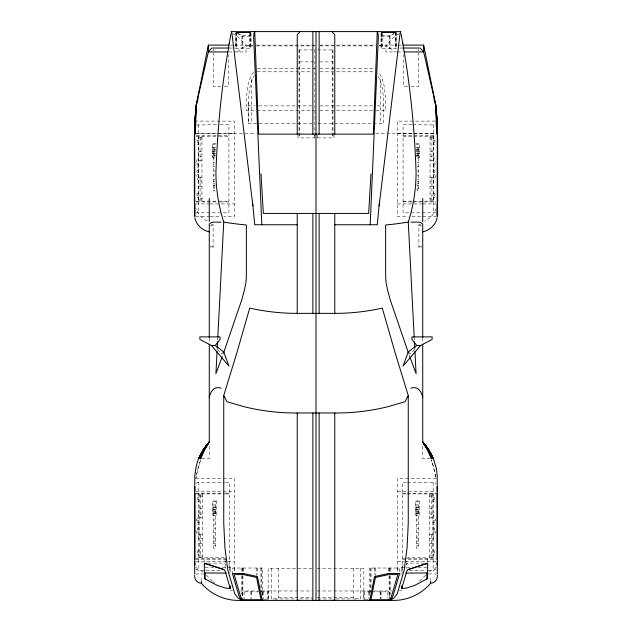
<?xml version="1.0" encoding="UTF-8"?>
<svg xmlns="http://www.w3.org/2000/svg" width="632" height="632" viewBox="0 0 632 632"><rect width="100%" height="100%" fill="white"/><g stroke="black" fill="none" stroke-linecap="round" stroke-linejoin="round"><path stroke-width="0.47" stroke-dasharray="3.16 2.37" d="M312.034 123.603L248.202 123.603C249.253 108.293 246.109 89.444 254.301 75.595M217.661 339.937L217.756 338.065M401.739 567.504L402.063 573.113L401.739 567.504L403.611 564.186M230.261 567.504L229.937 573.113L230.261 567.504L228.389 564.186M436.167 530.667L432.896 538.812M196.094 520.879L199.104 513.8M195.936 162.266L198.63 156.246M436.064 175.246L433.37 181.266M200.676 459.875L197.619 469.789L195.888 478.266A99.682 99.682 0 0 1 201.26 458.239M436.056 208.434C434.192 213.932 430.123 218.759 424.696 220.979M405.949 565.403L407.032 563.554L408.138 563.112L423.961 563.088M436.222 567.007L433.797 569.843L430.605 570.933L429.207 572.126M223.167 352.143L221.998 353.991L217.313 349.441M253.535 71.922C245.808 82.634 246.946 97.589 246.196 110.268L256.031 110.268M414.687 349.441L410.034 354.046L408.833 352.143M237.474 51.95L241.645 48.222L246.03 45.907L252.926 45.907M274.841 600.4L276.113 599.247A2.402 0.442 0 0 1 277.085 599.01L277.322 598.978A2.402 0.442 0 0 1 278.12 598.938L295.981 598.915M195.944 483.33L198.385 482.232L224.471 482.224M425.723 575.12L421.497 579.252A38.939 38.939 0 0 1 419.458 581.195M436.056 569.274L433.615 570.38L427.248 570.388M380.97 36.19L390.039 36.182L395.079 33.196M273.071 599.183L277.748 597.754L312.137 597.73M381.886 35.811L389.51 35.811L394.005 33.212M436.183 212.028L434.089 212.826L409.971 212.842M399.148 33.551L391.777 38.797L385.97 45.907L385.97 51.95L396.469 51.95M196.599 125.025L219.075 124.678M435.353 121.091L397.441 121.147L397.441 216.492L408.114 216.476M397.441 133.7L413.004 133.676M413.976 133.676L435.361 133.636M411.993 216.468L421.694 216.452M422.666 216.452L436.246 216.436M229.874 45.125L233.793 45.125M234.772 45.125L252.389 45.125M256.3 45.125L315.02 45.125M319.918 45.125L375.7 45.125M379.611 45.125L397.228 45.125M398.207 45.125L402.126 45.125M256.868 45.907L315.012 45.907M319.942 45.907L375.132 45.907M379.074 45.907L385.97 45.907L390.355 48.222L394.526 51.95M229.542 48.032L233.39 48.032M399.566 48.032L402.458 48.032M298.628 49.92L312.382 49.92M314.341 49.92L315.171 49.92M317.659 49.92L333.372 49.92M228.737 51.95L246.03 51.95L246.03 45.907L244.663 43.932L238.643 37.359L232.853 33.551M397.441 51.95L403.382 51.95M299.671 61.889L314.309 61.889M319.642 61.889L332.329 61.889M257.398 68.303L315.02 68.303M319.911 68.303L375.574 68.303M257.066 71.795L312.034 71.795M319.966 71.795L374.934 71.795M220.9 86.576L213.434 86.576L213.434 52.78M224.621 86.576L228.357 86.576L228.357 54.715M407.379 86.576L403.643 86.576L403.643 54.715M411.1 86.576L418.566 86.576L418.566 52.78M248.202 105.884L254.973 105.884M258.836 105.884L312.058 105.884M319.942 105.884L373.164 105.884M377.028 105.884L383.798 105.884M257.011 110.268L315.02 110.268M319.934 110.268L374.989 110.268M375.969 110.268L385.804 110.268C385.054 97.589 386.192 82.634 378.465 71.922M318.007 123.603L383.798 123.603C382.747 108.293 385.891 89.444 377.699 75.595M220.055 124.678L228.934 124.678L228.934 212.842L223.017 212.842M411.946 124.678L403.066 124.678L403.066 212.842L408.983 212.842M412.925 124.678L435.401 125.025M194.696 133.636L216.176 133.636M217.155 133.636L256.3 133.636M375.7 133.636L412.886 133.636M413.865 133.636L437.304 133.636M196.283 135.596L228.934 135.596M403.066 135.596L435.717 135.596M196.07 136.354L218.34 136.354M219.304 136.354L228.934 136.354M403.066 136.354L412.696 136.354M413.66 136.354L435.93 136.354M198.63 137.46L201.964 137.46M430.037 137.46L433.37 137.46M315.171 137.91L297.996 137.91L297.98 134.979M317.58 137.91L334.004 137.91L334.02 134.979M200.075 139.08L201.964 139.08M430.037 139.08L431.925 139.08M198.63 140.225L197.034 140.225L197.034 144.143L198.63 144.143M433.37 140.225L434.966 140.225L434.966 144.143L433.37 144.143M197.034 142.184L198.63 142.184M433.37 142.184L434.966 142.184M216.049 143.448L212.249 143.448L212.249 157.692L216.049 157.692M415.951 143.448L419.751 143.448L419.751 157.692L415.951 157.692M212.249 144.309L216.049 144.309M415.951 144.309L419.751 144.309M212.249 147.39L216.049 147.39M415.951 147.39L419.751 147.39M212.249 149.484L216.049 149.484M415.951 149.484L419.751 149.484M212.249 150.132L216.049 150.132M415.951 150.132L419.751 150.132M198.63 151.277L201.964 151.277M430.037 151.277L433.37 151.277M212.249 151.743L216.049 151.743M415.951 151.743L419.751 151.743M213.237 151.98L214.888 151.98M417.112 151.98L418.763 151.98M212.249 153.513L216.049 153.513M415.951 153.513L419.751 153.513M213.237 153.9L214.888 153.9M417.112 153.9L418.763 153.9M212.249 155.211L216.049 155.211M415.951 155.211L419.751 155.211M212.249 156.104L216.049 156.104M415.951 156.104L419.751 156.104M200.075 156.467L201.964 156.467M430.037 156.467L431.925 156.467M213.237 158.016L214.888 158.016M417.112 158.016L418.763 158.016M198.63 160.37L201.964 160.37M430.037 160.37L433.37 160.37M213.237 162.432L214.888 162.432M417.112 162.432L418.763 162.432M198.63 163.135L197.034 163.135L197.034 167.061L198.63 167.061M433.37 163.135L434.966 163.135L434.966 167.061L433.37 167.061M197.034 165.094L198.63 165.094M433.37 165.094L434.966 165.094M213.237 166.548L214.888 166.548M417.112 166.548L418.763 166.548M198.63 170.458L197.034 170.458L197.034 174.377L198.63 174.377M433.37 170.458L434.966 170.458L434.966 174.377L433.37 174.377M213.237 170.964L214.888 170.964M417.112 170.964L418.763 170.964M197.034 172.418L198.63 172.418M433.37 172.418L434.966 172.418M213.237 175.088L214.888 175.088M417.112 175.088L418.763 175.088M198.63 177.142L201.964 177.142M430.037 177.142L433.37 177.142M213.237 179.504L214.888 179.504M417.112 179.504L418.763 179.504M200.075 181.052L201.964 181.052M430.037 181.052L431.925 181.052M213.237 181.337L214.888 181.337M417.112 181.337L418.763 181.337M213.237 183.62L214.888 183.62M417.112 183.62L418.763 183.62M213.237 185.753L214.888 185.753M417.112 185.753L418.763 185.753M198.63 186.243L201.964 186.243M430.037 186.243L433.37 186.243M213.237 188.036L214.888 188.036M417.112 188.036L418.763 188.036M198.614 193.368L197.018 193.368L197.018 197.287L198.614 197.287M433.386 193.368L434.982 193.368L434.982 197.287L433.386 197.287M197.018 195.328L198.614 195.328M433.386 195.328L434.982 195.328M200.075 198.44L201.964 198.44M430.037 198.44L431.925 198.44M198.63 200.052L201.964 200.052M430.037 200.052L433.37 200.052M196.07 201.158L228.934 201.158M403.066 201.158L435.93 201.158M196.283 201.916L219.328 201.916M220.292 201.916L228.934 201.916M403.066 201.916L411.709 201.916M412.672 201.916L435.717 201.916M195.667 203.939L209.279 203.939M210.251 203.939L234.559 203.939M397.441 203.939L421.749 203.939M422.721 203.939L436.333 203.939M195.817 212.028L197.911 212.826L222.03 212.842M211.183 224.558L213.103 224.558L213.103 247.673L210.227 247.673M420.817 224.558L418.898 224.558L418.898 247.673L421.773 247.673M209.271 225.798L213.103 225.798M418.898 225.798L421.773 225.798M210.227 246.433L213.103 246.433M418.898 246.433L421.773 246.433M201.782 458.571L209.271 458.571L209.271 445.868M430.218 458.571L422.729 458.571L422.729 445.868M195.667 478.629L234.559 478.629L234.559 572.355M436.333 478.629L397.441 478.629L397.441 572.355M225.458 482.224L229.4 482.224L229.4 570.388M406.542 482.224L402.6 482.224L402.6 570.388M407.529 482.224L433.615 482.232L436.056 483.33M195.667 491.183L234.559 491.183M397.441 491.183L436.333 491.183M195.794 493.15L224.605 493.15M225.561 493.15L229.4 493.15M402.6 493.15L406.439 493.15M407.395 493.15L436.206 493.15M195.683 493.908L224.589 493.908M225.553 493.908L229.4 493.908M402.6 493.908L406.447 493.908M407.411 493.908L436.317 493.908M199.104 495.006L202.438 495.006M429.562 495.006L432.896 495.006M200.549 496.626L202.438 496.626M429.562 496.626L431.451 496.626M199.104 497.771L197.508 497.771L197.508 501.697L199.104 501.697M432.896 497.771L434.492 497.771L434.492 501.697L432.896 501.697M197.508 499.73L199.104 499.73M432.896 499.73L434.492 499.73M212.723 501.855L216.523 501.855M415.477 501.855L419.277 501.855M212.723 504.936L216.523 504.936M415.477 504.936L419.277 504.936M212.723 507.03L216.523 507.03M415.477 507.03L419.277 507.03M212.723 507.678L216.523 507.678M415.477 507.678L419.277 507.678M199.104 508.823L202.438 508.823M429.562 508.823L432.896 508.823M212.723 509.289L216.523 509.289M415.477 509.289L419.277 509.289M213.711 509.526L215.362 509.526M416.638 509.526L418.289 509.526M212.723 511.059L216.523 511.059M415.477 511.059L419.277 511.059M213.711 511.446L215.362 511.446M416.638 511.446L418.289 511.446M212.723 512.757L216.523 512.757M415.477 512.757L419.277 512.757M212.723 513.65L216.523 513.65M415.477 513.65L419.277 513.65M213.711 513.729L215.362 513.729M416.638 513.729L418.289 513.729M200.549 514.014L202.438 514.014M429.562 514.014L431.451 514.014M213.711 515.562L215.362 515.562M416.638 515.562L418.289 515.562M199.104 517.916L202.438 517.916M429.562 517.916L432.896 517.916M213.711 519.978L215.362 519.978M416.638 519.978L418.289 519.978M199.104 520.681L197.508 520.681L197.508 524.607L199.104 524.607M432.896 520.681L434.492 520.681L434.492 524.607L432.896 524.607M197.508 522.648L199.104 522.648M432.896 522.648L434.492 522.648M213.711 524.094L215.362 524.094M416.638 524.094L418.289 524.094M199.104 528.004L197.508 528.004L197.508 531.931L199.104 531.931M432.896 528.004L434.492 528.004L434.492 531.931L432.896 531.931M213.711 528.518L215.362 528.518M416.638 528.518L418.289 528.518M197.508 529.964L199.104 529.964M432.896 529.964L434.492 529.964M213.711 532.634L215.362 532.634M416.638 532.634L418.289 532.634M199.104 534.688L202.438 534.688M429.562 534.688L432.896 534.688M213.711 537.05L215.362 537.05M416.638 537.05L418.289 537.05M200.549 538.598L202.438 538.598M429.562 538.598L431.451 538.598M213.711 538.883L215.362 538.883M416.638 538.883L418.289 538.883M213.711 541.166L215.362 541.166M416.638 541.166L418.289 541.166M213.711 543.299L215.362 543.299M416.638 543.299L418.289 543.299M199.104 543.789L202.438 543.789M429.562 543.789L432.896 543.789M213.711 545.59L215.362 545.59M416.638 545.59L418.289 545.59M199.088 550.914L197.492 550.914L197.492 554.841L199.088 554.841M432.912 550.914L434.508 550.914L434.508 554.841L432.912 554.841M197.492 552.874L199.088 552.874M432.912 552.874L434.508 552.874M200.549 555.986L202.438 555.986M429.562 555.986L431.451 555.986M199.104 557.606L202.438 557.606M429.562 557.606L432.896 557.606M195.683 558.704L229.4 558.704M402.6 558.704L436.317 558.704M195.794 559.462L229.4 559.462M402.6 559.462L436.206 559.462M195.667 561.429L226.777 561.429M227.749 561.429L234.559 561.429M397.441 561.429L404.251 561.429M405.223 561.429L436.333 561.429M208.039 563.088L223.862 563.112L224.968 563.554L226.051 565.403M205.147 567.741L213.727 567.741M222.314 567.741L229.937 567.741M402.063 567.741L409.686 567.741M418.273 567.741L426.853 567.741M312.137 568.271L268.142 568.271L268.142 599.428M316.964 568.271L363.858 568.271L363.858 599.428M195.944 569.274L198.385 570.38L204.752 570.388M205.74 570.388L222.504 570.388M409.497 570.388L426.26 570.388M195.667 573.975L203.441 573.975M398.413 573.975L401.336 573.975M428.559 573.975L436.333 573.975M240.31 590.967L257.998 590.967M261.932 590.967L312.066 590.967M316.98 590.967L370.068 590.967M374.002 590.967L391.69 590.967M370.913 591.852L363.361 591.852L363.361 599.42L368.085 599.42M371.498 591.852L389.304 591.852L389.304 598.504M316.964 597.73L354.252 597.754L358.929 599.183M299.876 598.915L312.532 598.915M332.124 598.915L317.517 599.002M336.019 598.915L353.904 598.923A2.323 0.537 0 0 1 354.678 598.978L354.915 599.01A2.323 0.537 0 0 1 355.848 599.294M263.915 599.42L268.639 599.42L268.639 591.852L242.696 591.852L242.696 600.4M237.995 33.212L242.49 35.811L250.114 35.811M236.921 33.196L241.961 36.182L251.03 36.19M194.703 121.083L234.559 121.147L234.559 216.492L223.886 216.476M196.639 133.636L218.024 133.676M218.996 133.676L234.559 133.7M195.754 216.436L209.334 216.452M210.306 216.452L220.007 216.468M195.778 567.007L198.203 569.843L201.395 570.933L202.793 572.126M207.304 220.979C201.877 218.759 197.808 213.932 195.944 208.434M206.277 575.12L210.503 579.252A38.939 38.939 0 0 0 212.542 581.195M433.37 156.246L436.064 162.266M432.896 513.8L435.906 520.879M198.63 181.266L195.936 175.246M199.104 538.812L195.833 530.667M409.141 354.931L409.773 356.669M414.244 338.065L414.339 339.937M433.639 124.678L433.639 212.842M433.37 136.354L433.37 201.158M433.165 482.224L433.165 570.388M432.896 493.908L432.896 558.704M431.925 137.46L431.925 160.37M431.925 177.142L431.925 200.052M431.451 495.006L431.451 517.916M431.451 534.688L431.451 557.606M430.605 578.47L430.605 580.381M430.037 136.354L430.037 201.158M429.562 493.908L429.562 558.704M427.69 561.816L427.69 558.167A0.964 0.458 0 0 0 427.524 557.882L408.312 557.724A1.509 0.711 0 0 0 407.798 557.803L406.882 558.372L406.882 568.287M422.729 337.701L422.729 343.263M418.763 147.39L418.763 190.88L417.112 190.88L417.112 184.402M418.566 48.98L418.566 50.884M418.289 504.936L418.289 548.434L416.638 548.434L416.638 504.936M417.112 147.39L417.112 157.692M399.25 571.683L399.25 568.018L369.214 568.018L369.214 595.494M397.844 568.018L397.844 571.77M396.501 31.6L396.501 48.293L380.97 48.293L380.97 33.133M396.059 33.156L396.059 48.293M395.585 31.6L395.585 48.293M395.277 32.84L395.277 48.293M390.41 568.018L390.41 571.936M390.41 575.863L390.41 594.514M390.039 36.182L390.039 48.293M389.636 568.018L389.636 571.889M389.636 575.76L389.636 596.102M389.51 35.811L389.51 48.293M389.122 568.018L389.122 571.936M389.122 575.76L389.122 600.4M388.443 568.018L388.443 571.683M387.89 591.852L387.89 598.504M382.194 32.84L382.194 48.293M381.886 31.6L381.886 48.293M381.42 33.156L381.42 48.293M381.088 591.852L381.088 598.472M380.353 591.852L380.353 598.472M380.227 79.3L380.227 123.603M380.306 591.852L380.306 598.646M375.408 568.018L375.408 575.562M374.523 568.018L374.523 574.646M371.063 568.018L371.063 588.621M370.494 568.018L370.494 592.224M369.712 591.852L369.712 595.652M368.851 591.852L368.851 598.504M364.648 591.852L364.648 599.61M360.256 568.271L360.256 599.428M353.636 568.271L353.636 597.73M332.969 49.92L332.969 137.91M332.361 49.92L332.361 137.91M317.659 134.979L317.659 137.91M314.941 49.92L314.941 137.91M314.341 134.979L314.341 137.91M299.639 49.92L299.639 137.91M299.031 49.92L299.031 137.91M278.364 568.271L278.364 597.73M271.744 568.271L271.744 599.428M267.352 591.852L267.352 599.61M263.149 591.852L263.149 600.4M262.786 595.494L262.762 568.018L232.75 568.018L232.75 573.516M262.288 591.852L262.288 595.652M261.506 568.018L261.506 592.224M260.937 568.018L260.937 588.621M257.477 568.018L257.477 574.646M256.592 568.018L256.592 575.562M251.773 79.3L251.773 123.603M251.694 591.852L251.694 598.646M251.03 33.133L251.03 48.293L235.499 48.293L235.499 33.567M250.912 591.852L250.912 598.472M250.58 32.208L250.58 48.293M250.114 33.133L250.114 48.293M249.806 32.84L249.806 48.293M248.202 102.597L248.202 123.603M244.11 591.852L244.11 600.4M243.557 568.018L243.557 571.683M242.878 568.018L242.878 571.936M242.878 575.76L242.878 598.441M242.49 35.811L242.49 48.293M242.364 568.018L242.364 571.889M242.364 575.76L242.364 596.102M241.961 36.182L241.961 48.293M241.59 568.018L241.59 571.936M241.59 575.863L241.59 594.514M236.724 32.84L236.724 48.293M236.415 31.6L236.415 48.293M235.941 33.156L235.941 48.293M234.156 568.018L234.156 573.651M225.118 568.287L225.118 558.372L224.202 557.803A1.509 0.711 0 0 0 223.689 557.724L204.547 557.843A0.964 0.458 0 0 0 204.326 558.088L204.31 561.816M215.362 504.936L215.362 548.434L213.711 548.434L213.711 504.936M214.888 147.39L214.888 157.692M214.888 184.402L214.888 190.88L213.237 190.88L213.237 147.39M213.434 48.98L213.434 50.884M209.271 337.701L209.271 343.263M202.438 493.908L202.438 558.704M201.964 136.354L201.964 201.158M201.395 578.47L201.395 580.381M200.549 495.006L200.549 517.916M200.549 534.688L200.549 557.606M200.075 137.46L200.075 160.37M200.075 177.142L200.075 200.052M199.104 493.908L199.104 558.704M198.835 482.224L198.835 570.388M198.63 136.354L198.63 201.158M198.361 124.678L198.361 212.842M402.055 590.051A38.939 38.939 0 0 1 399.282 590.557M232.718 590.557A38.939 38.939 0 0 1 229.945 590.051M214.722 582.981A38.939 38.939 0 0 1 213.253 581.803M216.523 500.994L212.723 500.994L212.723 515.246L216.523 515.246L216.523 500.994M419.277 500.994L415.477 500.994L415.477 515.246L419.277 515.246L419.277 500.994M431.925 461.494L431.324 459.875A99.682 99.682 0 0 1 436.112 478.266L431.925 461.494"/><path stroke-width="0.95" d="M194.972 128.438L194.696 133.636L194.703 121.083L196.197 105.283L208.347 45.125L228.903 45.125M403.098 45.125L423.653 45.125L435.803 105.283L437.297 121.083L437.218 216.428L437.304 203.939M195.454 133.557L196.197 105.283L208.347 51.95L208.347 45.125M204.31 564.534L205.147 563.467L224.202 569.764L225.118 571.02L230.277 588.511L225.711 588.123L217.487 585.501L204.894 578.849A1.54 0.608 39.6 0 1 204.476 578.343L204.318 563.46A0.964 0.458 0 0 1 204.476 563.262L205.147 563.088M370.178 224.747L378.339 37.375A7.315 1.193 90 0 0 377.257 31.624L373.33 134.134L258.67 134.134L254.743 31.6A7.315 1.193 -90 0 0 253.661 37.375L261.822 224.747M194.696 203.939L194.782 216.428L194.711 135.05L196.197 105.283L196.979 102.653M195.517 118.026L195.62 116.09M195.928 110.268L196.197 105.283L194.703 122.711L194.711 135.05M217.076 351.163L215.923 373.615L222.227 356.669M217.226 348.358L217.558 341.809M217.803 337.132L223.744 222.069A161.452 158.079 -66.6 0 1 215.923 172.275C217.448 130.666 221.145 89.025 228.571 48.032M370.992 173.784L368.661 213.434L263.339 213.434L261.008 173.784M194.956 123.611L194.696 127.474L196.197 105.283L195.802 111.074M195.28 118.792L195.612 113.965M436.988 564.976L437.304 561.429M379.5 201.774L377.257 224.747L334.77 224.747M379.089 205.929L399.582 37.375A7.308 0.671 -85.3 0 1 400.664 31.6L396.446 31.6A7.426 1.209 -90 0 0 396.074 32.153L381.42 32.208A7.426 1.209 90 0 0 381.025 31.6L250.975 31.6A7.426 1.209 90 0 0 250.604 32.153L235.941 32.208A7.426 1.209 -90 0 0 235.554 31.6L231.336 31.6L231.336 32.88M427.69 572.663L427.682 572.742A0.964 0.458 0 0 1 427.524 572.947L405.878 573.113M228.413 48.032L229.266 43M229.226 43.213L230.854 34.27M209.271 397.425C210.417 391.698 214.003 385.67 221.137 388.19M437.107 217.637C435.93 224.818 429.713 230.403 422.729 231.849M427.69 564.534L426.853 563.467L407.798 569.764L406.882 571.02L401.723 588.511L406.289 588.123L414.513 585.501L427.106 578.849A1.54 0.608 -39.6 0 0 427.524 578.343L427.682 563.46A0.964 0.458 0 0 0 427.524 563.262L426.853 563.088M197.239 101.72L198.029 98.932M241.487 600.266L237.861 597.746L234.78 593.803L227.828 570.198L224.897 547.588L223.744 523.304L223.744 395.474L236.747 353.17L249.711 308.1A202.99 189.489 0 0 0 297.23 313.369L334.77 313.369A202.99 189.489 0 0 0 382.289 308.1L395.253 353.17L408.256 395.474L408.256 523.304L407.103 547.588L404.172 570.198L397.22 593.803L394.139 597.746L390.41 600.4L391.848 598.125A24.853 5.767 -81 0 0 393.294 594.925L399.606 573.516L388.443 573.516L374.523 576.542L370.905 594.925A23.471 4.645 90 0 1 369.372 600.084L369.214 600.4M223.491 353.193L241.321 301.172A147.762 128.407 85.2 0 0 245.335 285.735A45.638 42.352 78 0 0 246.338 275.449L246.338 225.008A129.291 14.346 0 0 1 223.744 222.069M198.472 458.872L196.386 465.278L194.798 475.264L194.696 573.975M208.931 442.353L204.436 448.807L199.451 458.571L198.977 458.571L199.846 456.494M203.07 449.921L198.606 458.571L203.062 450.134L208.963 442.313M198.772 458.571L201.347 453.097M198.977 458.571L203.338 450L209.271 441.958L209.271 344.25M200.218 455.735L204.981 447.401L209.271 441.958A99.682 99.682 0 0 0 207.944 444.193M408.256 395.474L405.104 401.715L387.945 406.7A212.399 207.833 -2.1 0 1 334.77 412.988L297.23 412.988A212.399 207.833 2.1 0 1 244.055 406.7L226.896 401.715L223.744 395.474M202.185 451.596L203.062 450.118M207.438 444.588L203.559 451.051L200.012 458.571L200.755 458.571L204.721 449.858L209.271 441.958L205.921 445.971M203.97 448.72L204.958 447.266M203.18 449.739L207.035 444.486M215.251 345.499L220.039 339.447L220.039 336.88L199.87 336.88L199.87 339.447L211.404 345.499L228.958 366.11L223.768 351.977L215.251 345.499L211.404 345.499M420.596 345.499L403.042 366.11L408.233 351.977L416.749 345.499L420.596 345.499L432.13 339.447L432.13 336.88L411.961 336.88L411.961 339.447L416.749 345.499M430.605 581.314L430.605 583.257C421.568 594.009 407.703 600.447 393.657 600.4L364.427 600.4M300.184 31.6L297.23 34.555L297.23 134.134M333.214 600.4L334.77 599.752L334.77 412.988M408.288 569.432L426.853 563.467M430.605 583.257C434.674 583.273 437.929 579.22 437.304 575.246M221.137 222.069C217.534 222.622 212.186 220.931 209.271 223.957L209.271 337.37M410.863 222.069C414.466 222.614 419.814 220.931 422.729 223.957L422.729 337.37M211.831 48.032L208.347 51.95L227.757 51.95M212.763 48.032L229.179 48.032M402.821 48.032L419.237 48.032M420.169 48.032L423.653 51.95L435.803 105.283L437.297 122.711L437.304 133.636L437.028 128.438M403.429 48.032L404.243 51.943L423.653 51.95L423.653 45.125M297.23 224.747L254.743 224.747L252.5 201.774M410.863 388.19C417.997 385.67 421.584 391.698 422.729 397.425M432.154 456.494L433.015 458.571L432.549 458.571L427.564 448.807L423.069 442.353M427.042 447.266L433.394 458.571L428.931 449.921M204.31 572.663L204.318 572.742A0.964 0.458 0 0 0 204.476 572.947L226.122 573.113M267.573 600.4L238.343 600.4C224.297 600.447 210.432 594.009 201.395 583.257L201.395 581.314M268.142 600.4L363.858 600.4M201.395 583.257C197.326 583.273 194.071 579.22 194.696 575.246M209.271 231.849C202.287 230.403 196.07 224.818 194.893 217.637M205.147 563.467L223.712 569.432M298.786 600.4L297.23 599.752L297.23 412.988M331.816 31.6L334.77 34.555L334.77 134.134M423.037 442.313L426.079 445.971M424.965 444.486L428.82 449.739M423.211 442.756L428.441 451.051L431.988 458.571L431.245 458.571L427.279 449.858L422.729 441.958L422.729 344.25M241.227 599.91L240.152 598.125A24.853 5.767 81 0 1 238.706 594.925L232.394 573.516L243.557 573.516L257.477 576.542L261.095 594.925A23.471 4.645 -90 0 0 262.628 600.084L262.786 600.4M429.815 451.596L422.729 441.958A99.682 99.682 0 0 1 424.056 444.193M430.653 453.097L433.228 458.571M431.782 455.735L427.019 447.401L422.729 441.958L428.662 450L433.023 458.571M409.773 356.669L416.077 373.615L414.924 351.163M433.528 458.872L436.357 468.573L437.202 475.264L437.304 573.975M408.509 353.193L390.679 301.172A147.762 128.407 -85.2 0 1 386.666 285.735A45.638 42.352 -78 0 1 385.662 275.449L385.662 225.008A129.291 14.346 0 0 0 408.256 222.069A161.452 158.079 66.6 0 0 416.077 172.275C414.758 131.962 410.832 91.735 404.243 51.95M435.021 102.653L435.803 105.283L436.199 111.074M433.971 98.932L434.761 101.72M401.146 34.27L402.774 43.213M402.734 43L403.587 48.032M252.911 205.929L232.418 37.375A7.308 0.671 85.3 0 0 231.336 31.6M194.696 561.429L195.012 564.976M436.388 113.965L436.72 118.792M437.044 123.611L437.304 127.474L435.803 105.283L436.546 133.557M436.072 110.268L435.803 105.283L437.289 135.05M436.38 116.09L436.483 118.026M408.256 222.069L414.197 337.132M414.442 341.809L414.774 348.358M194.703 121.083L194.703 122.711M437.297 121.083L437.297 122.711M437.636 135.596L437.636 201.916M437.17 493.15L437.17 559.462M426.853 573.113L426.853 579.07M422.729 198.416L422.729 221.642M402.063 585.73L402.063 588.645M401.739 586.346L401.739 588.274M400.664 31.6L400.664 32.88M395.585 31.948L381.886 31.948M334.77 213.434L334.77 313.369M319.128 31.6L319.128 134.134M319.128 213.434L319.128 313.369M319.128 412.988L319.128 600.4M316 31.6L316 600.4M312.872 31.6L312.872 134.134M312.872 213.434L312.872 313.369M312.872 412.988L312.872 600.4M297.23 213.434L297.23 313.369M250.114 31.948L236.415 31.948M230.261 586.346L230.261 588.274M229.937 585.73L229.937 588.645M209.271 198.416L209.271 221.642M205.147 573.113L205.147 579.07M194.83 493.15L194.83 559.462M194.364 135.596L194.364 201.916M437.091 486.861A99.682 99.682 0 0 1 437.304 491.183M194.696 491.183A99.682 99.682 0 0 1 194.909 486.861M375.408 577.443L371.972 594.925A23.447 4.645 90 0 1 370.597 599.752L389.786 599.752A24.032 6.96 90 0 0 391.848 594.933L397.844 574.591L388.554 574.591L375.408 577.443M243.446 574.591L234.156 574.591L240.152 594.925A24.032 6.96 90 0 0 242.214 599.744L261.403 599.752A23.447 4.645 -90 0 1 260.029 594.925L256.592 577.443L243.446 574.591"/></g></svg>
